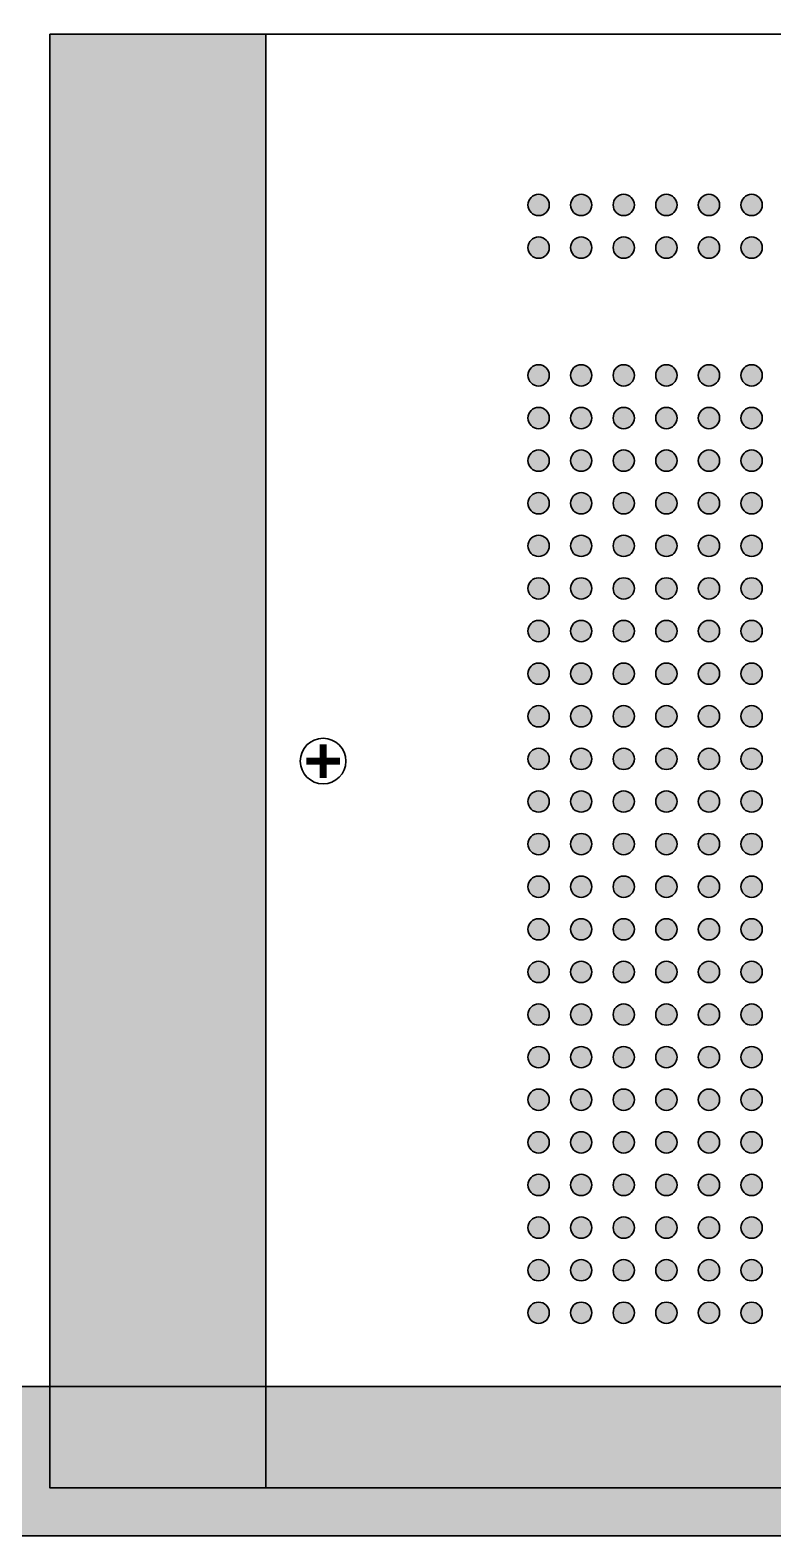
# Paper-space layout '14. УППВ' of a CAD drawing. Header units: millimetres. Extents: x 0 to 2670, y -76 to 297.
# Drawn here: x 43.33 to 64.26, y 82.08 to 124.49 of the extents above; entities that cross this region are included whole.
import ezdxf

# ---------------------------------------------------------------- set-up
doc = ezdxf.new("R2010")
doc.units = ezdxf.units.MM

# ---------------------------------------------------------------- blocks, each defined once
blk = doc.blocks.new('A$C05496271')
at = {"lineweight": 25}
h = blk.add_hatch(color=251, dxfattribs=at)
h.set_gradient(color1=(62, 64, 59), color2=(90, 93, 86), tint=0.46, name='INVHEMISPHERICAL')
h.paths.add_polyline_path([(0, 700), (650, 700), (650, 0), (0, 0)])
h.paths.add_polyline_path([(21.05, 678.95), (628.95, 678.95), (628.95, 21.05), (21.05, 21.05)], flags=16)
at = {"lineweight": 30}
h = blk.add_hatch(color=251, dxfattribs=at)
h.dxf.hatch_style = 1
h.paths.add_polyline_path([(90.44, 6.76), (120.87, 6.76), (120.87, 211.44), (90.44, 211.44)])
h = blk.add_hatch(color=256, dxfattribs=at)
h.dxf.hatch_style = 1
edge = h.paths.add_edge_path()
edge.add_arc((159.27, 187.41), 1.5, 0, 360)
h = blk.add_hatch(color=256, dxfattribs=at)
h.dxf.hatch_style = 1
edge = h.paths.add_edge_path()
edge.add_arc((165.27, 187.41), 1.5, 0, 360)
h = blk.add_hatch(color=256, dxfattribs=at)
h.dxf.hatch_style = 1
edge = h.paths.add_edge_path()
edge.add_arc((171.27, 187.41), 1.5, 0, 360)
h = blk.add_hatch(color=256, dxfattribs=at)
h.dxf.hatch_style = 1
edge = h.paths.add_edge_path()
edge.add_arc((177.27, 187.41), 1.5, 0, 360)
h = blk.add_hatch(color=256, dxfattribs=at)
h.dxf.hatch_style = 1
edge = h.paths.add_edge_path()
edge.add_arc((183.27, 187.41), 1.5, 0, 360)
h = blk.add_hatch(color=256, dxfattribs=at)
h.dxf.hatch_style = 1
edge = h.paths.add_edge_path()
edge.add_arc((189.27, 187.41), 1.5, 0, 360)
h = blk.add_hatch(color=256, dxfattribs=at)
h.dxf.hatch_style = 1
edge = h.paths.add_edge_path()
edge.add_arc((159.27, 181.41), 1.5, 0, 360)
h = blk.add_hatch(color=256, dxfattribs=at)
h.dxf.hatch_style = 1
edge = h.paths.add_edge_path()
edge.add_arc((165.27, 181.41), 1.5, 0, 360)
h = blk.add_hatch(color=256, dxfattribs=at)
h.dxf.hatch_style = 1
edge = h.paths.add_edge_path()
edge.add_arc((171.27, 181.41), 1.5, 0, 360)
h = blk.add_hatch(color=256, dxfattribs=at)
h.dxf.hatch_style = 1
edge = h.paths.add_edge_path()
edge.add_arc((177.27, 181.41), 1.5, 0, 360)
h = blk.add_hatch(color=256, dxfattribs=at)
h.dxf.hatch_style = 1
edge = h.paths.add_edge_path()
edge.add_arc((183.27, 181.41), 1.5, 0, 360)
h = blk.add_hatch(color=256, dxfattribs=at)
h.dxf.hatch_style = 1
edge = h.paths.add_edge_path()
edge.add_arc((189.27, 181.41), 1.5, 0, 360)
h = blk.add_hatch(color=256, dxfattribs=at)
h.dxf.hatch_style = 1
edge = h.paths.add_edge_path()
edge.add_arc((159.27, 163.41), 1.5, 0, 360)
h = blk.add_hatch(color=256, dxfattribs=at)
h.dxf.hatch_style = 1
edge = h.paths.add_edge_path()
edge.add_arc((165.27, 163.41), 1.5, 0, 360)
h = blk.add_hatch(color=256, dxfattribs=at)
h.dxf.hatch_style = 1
edge = h.paths.add_edge_path()
edge.add_arc((171.27, 163.41), 1.5, 0, 360)
h = blk.add_hatch(color=256, dxfattribs=at)
h.dxf.hatch_style = 1
edge = h.paths.add_edge_path()
edge.add_arc((177.27, 163.41), 1.5, 0, 360)
h = blk.add_hatch(color=256, dxfattribs=at)
h.dxf.hatch_style = 1
edge = h.paths.add_edge_path()
edge.add_arc((183.27, 163.41), 1.5, 0, 360)
h = blk.add_hatch(color=256, dxfattribs=at)
h.dxf.hatch_style = 1
edge = h.paths.add_edge_path()
edge.add_arc((189.27, 163.41), 1.5, 0, 360)
h = blk.add_hatch(color=256, dxfattribs=at)
h.dxf.hatch_style = 1
edge = h.paths.add_edge_path()
edge.add_arc((159.27, 157.41), 1.5, 0, 360)
h = blk.add_hatch(color=256, dxfattribs=at)
h.dxf.hatch_style = 1
edge = h.paths.add_edge_path()
edge.add_arc((165.27, 157.41), 1.5, 0, 360)
h = blk.add_hatch(color=256, dxfattribs=at)
h.dxf.hatch_style = 1
edge = h.paths.add_edge_path()
edge.add_arc((171.27, 157.41), 1.5, 0, 360)
h = blk.add_hatch(color=256, dxfattribs=at)
h.dxf.hatch_style = 1
edge = h.paths.add_edge_path()
edge.add_arc((177.27, 157.41), 1.5, 0, 360)
h = blk.add_hatch(color=256, dxfattribs=at)
h.dxf.hatch_style = 1
edge = h.paths.add_edge_path()
edge.add_arc((183.27, 157.41), 1.5, 0, 360)
h = blk.add_hatch(color=256, dxfattribs=at)
h.dxf.hatch_style = 1
edge = h.paths.add_edge_path()
edge.add_arc((189.27, 157.41), 1.5, 0, 360)
h = blk.add_hatch(color=256, dxfattribs=at)
h.dxf.hatch_style = 1
edge = h.paths.add_edge_path()
edge.add_arc((159.27, 151.41), 1.5, 0, 360)
h = blk.add_hatch(color=256, dxfattribs=at)
h.dxf.hatch_style = 1
edge = h.paths.add_edge_path()
edge.add_arc((165.27, 151.41), 1.5, 0, 360)
h = blk.add_hatch(color=256, dxfattribs=at)
h.dxf.hatch_style = 1
edge = h.paths.add_edge_path()
edge.add_arc((171.27, 151.41), 1.5, 0, 360)
h = blk.add_hatch(color=256, dxfattribs=at)
h.dxf.hatch_style = 1
edge = h.paths.add_edge_path()
edge.add_arc((177.27, 151.41), 1.5, 0, 360)
h = blk.add_hatch(color=256, dxfattribs=at)
h.dxf.hatch_style = 1
edge = h.paths.add_edge_path()
edge.add_arc((183.27, 151.41), 1.5, 0, 360)
h = blk.add_hatch(color=256, dxfattribs=at)
h.dxf.hatch_style = 1
edge = h.paths.add_edge_path()
edge.add_arc((189.27, 151.41), 1.5, 0, 360)
h = blk.add_hatch(color=256, dxfattribs=at)
h.dxf.hatch_style = 1
edge = h.paths.add_edge_path()
edge.add_arc((159.27, 145.41), 1.5, 0, 360)
h = blk.add_hatch(color=256, dxfattribs=at)
h.dxf.hatch_style = 1
edge = h.paths.add_edge_path()
edge.add_arc((165.27, 145.41), 1.5, 0, 360)
h = blk.add_hatch(color=256, dxfattribs=at)
h.dxf.hatch_style = 1
edge = h.paths.add_edge_path()
edge.add_arc((171.27, 145.41), 1.5, 0, 360)
h = blk.add_hatch(color=256, dxfattribs=at)
h.dxf.hatch_style = 1
edge = h.paths.add_edge_path()
edge.add_arc((177.27, 145.41), 1.5, 0, 360)
h = blk.add_hatch(color=256, dxfattribs=at)
h.dxf.hatch_style = 1
edge = h.paths.add_edge_path()
edge.add_arc((183.27, 145.41), 1.5, 0, 360)
h = blk.add_hatch(color=256, dxfattribs=at)
h.dxf.hatch_style = 1
edge = h.paths.add_edge_path()
edge.add_arc((189.27, 145.41), 1.5, 0, 360)
h = blk.add_hatch(color=256, dxfattribs=at)
h.dxf.hatch_style = 1
edge = h.paths.add_edge_path()
edge.add_arc((159.27, 139.41), 1.5, 0, 360)
h = blk.add_hatch(color=256, dxfattribs=at)
h.dxf.hatch_style = 1
edge = h.paths.add_edge_path()
edge.add_arc((165.27, 139.41), 1.5, 0, 360)
h = blk.add_hatch(color=256, dxfattribs=at)
h.dxf.hatch_style = 1
edge = h.paths.add_edge_path()
edge.add_arc((171.27, 139.41), 1.5, 0, 360)
h = blk.add_hatch(color=256, dxfattribs=at)
h.dxf.hatch_style = 1
edge = h.paths.add_edge_path()
edge.add_arc((177.27, 139.41), 1.5, 0, 360)
h = blk.add_hatch(color=256, dxfattribs=at)
h.dxf.hatch_style = 1
edge = h.paths.add_edge_path()
edge.add_arc((183.27, 139.41), 1.5, 0, 360)
h = blk.add_hatch(color=256, dxfattribs=at)
h.dxf.hatch_style = 1
edge = h.paths.add_edge_path()
edge.add_arc((189.27, 139.41), 1.5, 0, 360)
h = blk.add_hatch(color=256, dxfattribs=at)
h.dxf.hatch_style = 1
edge = h.paths.add_edge_path()
edge.add_arc((159.27, 133.41), 1.5, 0, 360)
h = blk.add_hatch(color=256, dxfattribs=at)
h.dxf.hatch_style = 1
edge = h.paths.add_edge_path()
edge.add_arc((165.27, 133.41), 1.5, 0, 360)
h = blk.add_hatch(color=256, dxfattribs=at)
h.dxf.hatch_style = 1
edge = h.paths.add_edge_path()
edge.add_arc((171.27, 133.41), 1.5, 0, 360)
h = blk.add_hatch(color=256, dxfattribs=at)
h.dxf.hatch_style = 1
edge = h.paths.add_edge_path()
edge.add_arc((177.27, 133.41), 1.5, 0, 360)
h = blk.add_hatch(color=256, dxfattribs=at)
h.dxf.hatch_style = 1
edge = h.paths.add_edge_path()
edge.add_arc((183.27, 133.41), 1.5, 0, 360)
h = blk.add_hatch(color=256, dxfattribs=at)
h.dxf.hatch_style = 1
edge = h.paths.add_edge_path()
edge.add_arc((189.27, 133.41), 1.5, 0, 360)
h = blk.add_hatch(color=256, dxfattribs=at)
h.dxf.hatch_style = 1
edge = h.paths.add_edge_path()
edge.add_arc((159.27, 127.41), 1.5, 0, 360)
h = blk.add_hatch(color=256, dxfattribs=at)
h.dxf.hatch_style = 1
edge = h.paths.add_edge_path()
edge.add_arc((165.27, 127.41), 1.5, 0, 360)
h = blk.add_hatch(color=256, dxfattribs=at)
h.dxf.hatch_style = 1
edge = h.paths.add_edge_path()
edge.add_arc((171.27, 127.41), 1.5, 0, 360)
h = blk.add_hatch(color=256, dxfattribs=at)
h.dxf.hatch_style = 1
edge = h.paths.add_edge_path()
edge.add_arc((177.27, 127.41), 1.5, 0, 360)
h = blk.add_hatch(color=256, dxfattribs=at)
h.dxf.hatch_style = 1
edge = h.paths.add_edge_path()
edge.add_arc((183.27, 127.41), 1.5, 0, 360)
h = blk.add_hatch(color=256, dxfattribs=at)
h.dxf.hatch_style = 1
edge = h.paths.add_edge_path()
edge.add_arc((189.27, 127.41), 1.5, 0, 360)
h = blk.add_hatch(color=256, dxfattribs=at)
h.dxf.hatch_style = 1
edge = h.paths.add_edge_path()
edge.add_arc((159.27, 121.41), 1.5, 0, 360)
h = blk.add_hatch(color=256, dxfattribs=at)
h.dxf.hatch_style = 1
edge = h.paths.add_edge_path()
edge.add_arc((165.27, 121.41), 1.5, 0, 360)
h = blk.add_hatch(color=256, dxfattribs=at)
h.dxf.hatch_style = 1
edge = h.paths.add_edge_path()
edge.add_arc((171.27, 121.41), 1.5, 0, 360)
h = blk.add_hatch(color=256, dxfattribs=at)
h.dxf.hatch_style = 1
edge = h.paths.add_edge_path()
edge.add_arc((177.27, 121.41), 1.5, 0, 360)
h = blk.add_hatch(color=256, dxfattribs=at)
h.dxf.hatch_style = 1
edge = h.paths.add_edge_path()
edge.add_arc((183.27, 121.41), 1.5, 0, 360)
h = blk.add_hatch(color=256, dxfattribs=at)
h.dxf.hatch_style = 1
edge = h.paths.add_edge_path()
edge.add_arc((189.27, 121.41), 1.5, 0, 360)
h = blk.add_hatch(color=256, dxfattribs=at)
h.dxf.hatch_style = 1
edge = h.paths.add_edge_path()
edge.add_arc((159.27, 115.41), 1.5, 0, 360)
h = blk.add_hatch(color=256, dxfattribs=at)
h.dxf.hatch_style = 1
edge = h.paths.add_edge_path()
edge.add_arc((165.27, 115.41), 1.5, 0, 360)
h = blk.add_hatch(color=256, dxfattribs=at)
h.dxf.hatch_style = 1
edge = h.paths.add_edge_path()
edge.add_arc((171.27, 115.41), 1.5, 0, 360)
h = blk.add_hatch(color=256, dxfattribs=at)
h.dxf.hatch_style = 1
edge = h.paths.add_edge_path()
edge.add_arc((177.27, 115.41), 1.5, 0, 360)
h = blk.add_hatch(color=256, dxfattribs=at)
h.dxf.hatch_style = 1
edge = h.paths.add_edge_path()
edge.add_arc((183.27, 115.41), 1.5, 0, 360)
h = blk.add_hatch(color=256, dxfattribs=at)
h.dxf.hatch_style = 1
edge = h.paths.add_edge_path()
edge.add_arc((189.27, 115.41), 1.5, 0, 360)
h = blk.add_hatch(color=256, dxfattribs=at)
h.dxf.hatch_style = 1
edge = h.paths.add_edge_path()
edge.add_arc((159.27, 109.41), 1.5, 0, 360)
h = blk.add_hatch(color=256, dxfattribs=at)
h.dxf.hatch_style = 1
edge = h.paths.add_edge_path()
edge.add_arc((165.27, 109.41), 1.5, 0, 360)
h = blk.add_hatch(color=256, dxfattribs=at)
h.dxf.hatch_style = 1
edge = h.paths.add_edge_path()
edge.add_arc((171.27, 109.41), 1.5, 0, 360)
h = blk.add_hatch(color=256, dxfattribs=at)
h.dxf.hatch_style = 1
edge = h.paths.add_edge_path()
edge.add_arc((177.27, 109.41), 1.5, 0, 360)
h = blk.add_hatch(color=256, dxfattribs=at)
h.dxf.hatch_style = 1
edge = h.paths.add_edge_path()
edge.add_arc((183.27, 109.41), 1.5, 0, 360)
h = blk.add_hatch(color=256, dxfattribs=at)
h.dxf.hatch_style = 1
edge = h.paths.add_edge_path()
edge.add_arc((189.27, 109.41), 1.5, 0, 360)
h = blk.add_hatch(color=256, dxfattribs=at)
h.dxf.hatch_style = 1
edge = h.paths.add_edge_path()
edge.add_arc((159.27, 103.41), 1.5, 0, 360)
h = blk.add_hatch(color=256, dxfattribs=at)
h.dxf.hatch_style = 1
edge = h.paths.add_edge_path()
edge.add_arc((165.27, 103.41), 1.5, 0, 360)
h = blk.add_hatch(color=256, dxfattribs=at)
h.dxf.hatch_style = 1
edge = h.paths.add_edge_path()
edge.add_arc((171.27, 103.41), 1.5, 0, 360)
h = blk.add_hatch(color=256, dxfattribs=at)
h.dxf.hatch_style = 1
edge = h.paths.add_edge_path()
edge.add_arc((177.27, 103.41), 1.5, 0, 360)
h = blk.add_hatch(color=256, dxfattribs=at)
h.dxf.hatch_style = 1
edge = h.paths.add_edge_path()
edge.add_arc((183.27, 103.41), 1.5, 0, 360)
h = blk.add_hatch(color=256, dxfattribs=at)
h.dxf.hatch_style = 1
edge = h.paths.add_edge_path()
edge.add_arc((189.27, 103.41), 1.5, 0, 360)
h = blk.add_hatch(color=256, dxfattribs=at)
h.dxf.hatch_style = 1
edge = h.paths.add_edge_path()
edge.add_arc((159.27, 97.41), 1.5, 0, 360)
h = blk.add_hatch(color=256, dxfattribs=at)
h.dxf.hatch_style = 1
edge = h.paths.add_edge_path()
edge.add_arc((165.27, 97.41), 1.5, 0, 360)
h = blk.add_hatch(color=256, dxfattribs=at)
h.dxf.hatch_style = 1
edge = h.paths.add_edge_path()
edge.add_arc((171.27, 97.41), 1.5, 0, 360)
h = blk.add_hatch(color=256, dxfattribs=at)
h.dxf.hatch_style = 1
edge = h.paths.add_edge_path()
edge.add_arc((177.27, 97.41), 1.5, 0, 360)
h = blk.add_hatch(color=256, dxfattribs=at)
h.dxf.hatch_style = 1
edge = h.paths.add_edge_path()
edge.add_arc((183.27, 97.41), 1.5, 0, 360)
h = blk.add_hatch(color=256, dxfattribs=at)
h.dxf.hatch_style = 1
edge = h.paths.add_edge_path()
edge.add_arc((189.27, 97.41), 1.5, 0, 360)
h = blk.add_hatch(color=256, dxfattribs=at)
h.dxf.hatch_style = 1
edge = h.paths.add_edge_path()
edge.add_arc((159.27, 91.41), 1.5, 0, 360)
h = blk.add_hatch(color=256, dxfattribs=at)
h.dxf.hatch_style = 1
edge = h.paths.add_edge_path()
edge.add_arc((165.27, 91.41), 1.5, 0, 360)
h = blk.add_hatch(color=256, dxfattribs=at)
h.dxf.hatch_style = 1
edge = h.paths.add_edge_path()
edge.add_arc((171.27, 91.41), 1.5, 0, 360)
h = blk.add_hatch(color=256, dxfattribs=at)
h.dxf.hatch_style = 1
edge = h.paths.add_edge_path()
edge.add_arc((177.27, 91.41), 1.5, 0, 360)
h = blk.add_hatch(color=256, dxfattribs=at)
h.dxf.hatch_style = 1
edge = h.paths.add_edge_path()
edge.add_arc((183.27, 91.41), 1.5, 0, 360)
h = blk.add_hatch(color=256, dxfattribs=at)
h.dxf.hatch_style = 1
edge = h.paths.add_edge_path()
edge.add_arc((189.27, 91.41), 1.5, 0, 360)
h = blk.add_hatch(color=256, dxfattribs=at)
h.dxf.hatch_style = 1
edge = h.paths.add_edge_path()
edge.add_arc((159.27, 85.41), 1.5, 0, 360)
h = blk.add_hatch(color=256, dxfattribs=at)
h.dxf.hatch_style = 1
edge = h.paths.add_edge_path()
edge.add_arc((165.27, 85.41), 1.5, 0, 360)
h = blk.add_hatch(color=256, dxfattribs=at)
h.dxf.hatch_style = 1
edge = h.paths.add_edge_path()
edge.add_arc((171.27, 85.41), 1.5, 0, 360)
h = blk.add_hatch(color=256, dxfattribs=at)
h.dxf.hatch_style = 1
edge = h.paths.add_edge_path()
edge.add_arc((177.27, 85.41), 1.5, 0, 360)
h = blk.add_hatch(color=256, dxfattribs=at)
h.dxf.hatch_style = 1
edge = h.paths.add_edge_path()
edge.add_arc((183.27, 85.41), 1.5, 0, 360)
h = blk.add_hatch(color=256, dxfattribs=at)
h.dxf.hatch_style = 1
edge = h.paths.add_edge_path()
edge.add_arc((189.27, 85.41), 1.5, 0, 360)
h = blk.add_hatch(color=256, dxfattribs=at)
h.dxf.hatch_style = 1
edge = h.paths.add_edge_path()
edge.add_arc((159.27, 79.41), 1.5, 0, 360)
h = blk.add_hatch(color=256, dxfattribs=at)
h.dxf.hatch_style = 1
edge = h.paths.add_edge_path()
edge.add_arc((165.27, 79.41), 1.5, 0, 360)
h = blk.add_hatch(color=256, dxfattribs=at)
h.dxf.hatch_style = 1
edge = h.paths.add_edge_path()
edge.add_arc((171.27, 79.41), 1.5, 0, 360)
h = blk.add_hatch(color=256, dxfattribs=at)
h.dxf.hatch_style = 1
edge = h.paths.add_edge_path()
edge.add_arc((177.27, 79.41), 1.5, 0, 360)
h = blk.add_hatch(color=256, dxfattribs=at)
h.dxf.hatch_style = 1
edge = h.paths.add_edge_path()
edge.add_arc((183.27, 79.41), 1.5, 0, 360)
h = blk.add_hatch(color=256, dxfattribs=at)
h.dxf.hatch_style = 1
edge = h.paths.add_edge_path()
edge.add_arc((189.27, 79.41), 1.5, 0, 360)
h = blk.add_hatch(color=256, dxfattribs=at)
h.dxf.hatch_style = 1
edge = h.paths.add_edge_path()
edge.add_arc((159.27, 73.41), 1.5, 0, 360)
h = blk.add_hatch(color=256, dxfattribs=at)
h.dxf.hatch_style = 1
edge = h.paths.add_edge_path()
edge.add_arc((165.27, 73.41), 1.5, 0, 360)
h = blk.add_hatch(color=256, dxfattribs=at)
h.dxf.hatch_style = 1
edge = h.paths.add_edge_path()
edge.add_arc((171.27, 73.41), 1.5, 0, 360)
h = blk.add_hatch(color=256, dxfattribs=at)
h.dxf.hatch_style = 1
edge = h.paths.add_edge_path()
edge.add_arc((177.27, 73.41), 1.5, 0, 360)
h = blk.add_hatch(color=256, dxfattribs=at)
h.dxf.hatch_style = 1
edge = h.paths.add_edge_path()
edge.add_arc((183.27, 73.41), 1.5, 0, 360)
h = blk.add_hatch(color=256, dxfattribs=at)
h.dxf.hatch_style = 1
edge = h.paths.add_edge_path()
edge.add_arc((189.27, 73.41), 1.5, 0, 360)
h = blk.add_hatch(color=256, dxfattribs=at)
h.dxf.hatch_style = 1
edge = h.paths.add_edge_path()
edge.add_arc((159.27, 67.41), 1.5, 0, 360)
h = blk.add_hatch(color=256, dxfattribs=at)
h.dxf.hatch_style = 1
edge = h.paths.add_edge_path()
edge.add_arc((165.27, 67.41), 1.5, 0, 360)
h = blk.add_hatch(color=256, dxfattribs=at)
h.dxf.hatch_style = 1
edge = h.paths.add_edge_path()
edge.add_arc((171.27, 67.41), 1.5, 0, 360)
h = blk.add_hatch(color=256, dxfattribs=at)
h.dxf.hatch_style = 1
edge = h.paths.add_edge_path()
edge.add_arc((177.27, 67.41), 1.5, 0, 360)
h = blk.add_hatch(color=256, dxfattribs=at)
h.dxf.hatch_style = 1
edge = h.paths.add_edge_path()
edge.add_arc((183.27, 67.41), 1.5, 0, 360)
h = blk.add_hatch(color=256, dxfattribs=at)
h.dxf.hatch_style = 1
edge = h.paths.add_edge_path()
edge.add_arc((189.27, 67.41), 1.5, 0, 360)
h = blk.add_hatch(color=256, dxfattribs=at)
h.dxf.hatch_style = 1
edge = h.paths.add_edge_path()
edge.add_arc((159.27, 61.41), 1.5, 0, 360)
h = blk.add_hatch(color=256, dxfattribs=at)
h.dxf.hatch_style = 1
edge = h.paths.add_edge_path()
edge.add_arc((165.27, 61.41), 1.5, 0, 360)
h = blk.add_hatch(color=256, dxfattribs=at)
h.dxf.hatch_style = 1
edge = h.paths.add_edge_path()
edge.add_arc((171.27, 61.41), 1.5, 0, 360)
h = blk.add_hatch(color=256, dxfattribs=at)
h.dxf.hatch_style = 1
edge = h.paths.add_edge_path()
edge.add_arc((177.27, 61.41), 1.5, 0, 360)
h = blk.add_hatch(color=256, dxfattribs=at)
h.dxf.hatch_style = 1
edge = h.paths.add_edge_path()
edge.add_arc((183.27, 61.41), 1.5, 0, 360)
h = blk.add_hatch(color=256, dxfattribs=at)
h.dxf.hatch_style = 1
edge = h.paths.add_edge_path()
edge.add_arc((189.27, 61.41), 1.5, 0, 360)
h = blk.add_hatch(color=256, dxfattribs=at)
h.dxf.hatch_style = 1
edge = h.paths.add_edge_path()
edge.add_arc((159.27, 55.41), 1.5, 0, 360)
h = blk.add_hatch(color=256, dxfattribs=at)
h.dxf.hatch_style = 1
edge = h.paths.add_edge_path()
edge.add_arc((165.27, 55.41), 1.5, 0, 360)
h = blk.add_hatch(color=256, dxfattribs=at)
h.dxf.hatch_style = 1
edge = h.paths.add_edge_path()
edge.add_arc((171.27, 55.41), 1.5, 0, 360)
h = blk.add_hatch(color=256, dxfattribs=at)
h.dxf.hatch_style = 1
edge = h.paths.add_edge_path()
edge.add_arc((177.27, 55.41), 1.5, 0, 360)
h = blk.add_hatch(color=256, dxfattribs=at)
h.dxf.hatch_style = 1
edge = h.paths.add_edge_path()
edge.add_arc((183.27, 55.41), 1.5, 0, 360)
h = blk.add_hatch(color=256, dxfattribs=at)
h.dxf.hatch_style = 1
edge = h.paths.add_edge_path()
edge.add_arc((189.27, 55.41), 1.5, 0, 360)
h = blk.add_hatch(color=256, dxfattribs=at)
h.dxf.hatch_style = 1
edge = h.paths.add_edge_path()
edge.add_arc((159.27, 49.41), 1.5, 0, 360)
h = blk.add_hatch(color=256, dxfattribs=at)
h.dxf.hatch_style = 1
edge = h.paths.add_edge_path()
edge.add_arc((165.27, 49.41), 1.5, 0, 360)
h = blk.add_hatch(color=256, dxfattribs=at)
h.dxf.hatch_style = 1
edge = h.paths.add_edge_path()
edge.add_arc((171.27, 49.41), 1.5, 0, 360)
h = blk.add_hatch(color=256, dxfattribs=at)
h.dxf.hatch_style = 1
edge = h.paths.add_edge_path()
edge.add_arc((177.27, 49.41), 1.5, 0, 360)
h = blk.add_hatch(color=256, dxfattribs=at)
h.dxf.hatch_style = 1
edge = h.paths.add_edge_path()
edge.add_arc((183.27, 49.41), 1.5, 0, 360)
h = blk.add_hatch(color=256, dxfattribs=at)
h.dxf.hatch_style = 1
edge = h.paths.add_edge_path()
edge.add_arc((189.27, 49.41), 1.5, 0, 360)
h = blk.add_hatch(color=256, dxfattribs=at)
h.dxf.hatch_style = 1
edge = h.paths.add_edge_path()
edge.add_arc((159.27, 43.41), 1.5, 0, 360)
h = blk.add_hatch(color=256, dxfattribs=at)
h.dxf.hatch_style = 1
edge = h.paths.add_edge_path()
edge.add_arc((165.27, 43.41), 1.5, 0, 360)
h = blk.add_hatch(color=256, dxfattribs=at)
h.dxf.hatch_style = 1
edge = h.paths.add_edge_path()
edge.add_arc((171.27, 43.41), 1.5, 0, 360)
h = blk.add_hatch(color=256, dxfattribs=at)
h.dxf.hatch_style = 1
edge = h.paths.add_edge_path()
edge.add_arc((177.27, 43.41), 1.5, 0, 360)
h = blk.add_hatch(color=256, dxfattribs=at)
h.dxf.hatch_style = 1
edge = h.paths.add_edge_path()
edge.add_arc((183.27, 43.41), 1.5, 0, 360)
h = blk.add_hatch(color=256, dxfattribs=at)
h.dxf.hatch_style = 1
edge = h.paths.add_edge_path()
edge.add_arc((189.27, 43.41), 1.5, 0, 360)
h = blk.add_hatch(color=256, dxfattribs=at)
h.dxf.hatch_style = 1
edge = h.paths.add_edge_path()
edge.add_arc((159.27, 37.41), 1.5, 0, 360)
h = blk.add_hatch(color=256, dxfattribs=at)
h.dxf.hatch_style = 1
edge = h.paths.add_edge_path()
edge.add_arc((165.27, 37.41), 1.5, 0, 360)
h = blk.add_hatch(color=256, dxfattribs=at)
h.dxf.hatch_style = 1
edge = h.paths.add_edge_path()
edge.add_arc((171.27, 37.41), 1.5, 0, 360)
h = blk.add_hatch(color=256, dxfattribs=at)
h.dxf.hatch_style = 1
edge = h.paths.add_edge_path()
edge.add_arc((177.27, 37.41), 1.5, 0, 360)
h = blk.add_hatch(color=256, dxfattribs=at)
h.dxf.hatch_style = 1
edge = h.paths.add_edge_path()
edge.add_arc((183.27, 37.41), 1.5, 0, 360)
h = blk.add_hatch(color=256, dxfattribs=at)
h.dxf.hatch_style = 1
edge = h.paths.add_edge_path()
edge.add_arc((189.27, 37.41), 1.5, 0, 360)
h = blk.add_hatch(color=256, dxfattribs=at)
h.dxf.hatch_style = 1
edge = h.paths.add_edge_path()
edge.add_arc((159.27, 31.41), 1.5, 0, 360)
h = blk.add_hatch(color=256, dxfattribs=at)
h.dxf.hatch_style = 1
edge = h.paths.add_edge_path()
edge.add_arc((165.27, 31.41), 1.5, 0, 360)
h = blk.add_hatch(color=256, dxfattribs=at)
h.dxf.hatch_style = 1
edge = h.paths.add_edge_path()
edge.add_arc((171.27, 31.41), 1.5, 0, 360)
h = blk.add_hatch(color=256, dxfattribs=at)
h.dxf.hatch_style = 1
edge = h.paths.add_edge_path()
edge.add_arc((177.27, 31.41), 1.5, 0, 360)
h = blk.add_hatch(color=256, dxfattribs=at)
h.dxf.hatch_style = 1
edge = h.paths.add_edge_path()
edge.add_arc((183.27, 31.41), 1.5, 0, 360)
h = blk.add_hatch(color=256, dxfattribs=at)
h.dxf.hatch_style = 1
edge = h.paths.add_edge_path()
edge.add_arc((189.27, 31.41), 1.5, 0, 360)
for points in [[(0, 700), (650, 700), (650, 0), (0, 0)], [(21.05, 678.95), (628.95, 678.95), (628.95, 21.05), (21.05, 21.05)], [(90.44, 211.44), (120.87, 211.44), (120.87, 6.76), (90.44, 6.76)], [(120.87, 6.76), (471.17, 6.76), (471.17, 211.44), (120.87, 211.44)]]:
    blk.add_lwpolyline(points, close=True, dxfattribs=at)
at = {"lineweight": 30, "const_width": 1}
for points in [[(128.92, 106.74), (128.92, 111.47)], [(126.56, 109.1), (131.29, 109.1)]]:
    blk.add_lwpolyline(points, dxfattribs=at)
at = {"lineweight": 30}
for centre, radius in [((159.27, 187.41), 1.5), ((165.27, 187.41), 1.5), ((171.27, 187.41), 1.5), ((177.27, 187.41), 1.5), ((183.27, 187.41), 1.5), ((189.27, 187.41), 1.5), ((159.27, 181.41), 1.5), ((165.27, 181.41), 1.5), ((171.27, 181.41), 1.5), ((177.27, 181.41), 1.5), ((183.27, 181.41), 1.5), ((189.27, 181.41), 1.5), ((159.27, 163.41), 1.5), ((165.27, 163.41), 1.5), ((171.27, 163.41), 1.5), ((177.27, 163.41), 1.5), ((183.27, 163.41), 1.5), ((189.27, 163.41), 1.5), ((159.27, 157.41), 1.5), ((165.27, 157.41), 1.5), ((171.27, 157.41), 1.5), ((177.27, 157.41), 1.5), ((183.27, 157.41), 1.5), ((189.27, 157.41), 1.5), ((159.27, 151.41), 1.5), ((165.27, 151.41), 1.5), ((171.27, 151.41), 1.5), ((177.27, 151.41), 1.5), ((183.27, 151.41), 1.5), ((189.27, 151.41), 1.5), ((159.27, 145.41), 1.5), ((165.27, 145.41), 1.5), ((171.27, 145.41), 1.5), ((177.27, 145.41), 1.5), ((183.27, 145.41), 1.5), ((189.27, 145.41), 1.5), ((159.27, 139.41), 1.5), ((165.27, 139.41), 1.5), ((171.27, 139.41), 1.5), ((177.27, 139.41), 1.5), ((183.27, 139.41), 1.5), ((189.27, 139.41), 1.5), ((159.27, 133.41), 1.5), ((165.27, 133.41), 1.5), ((171.27, 133.41), 1.5), ((177.27, 133.41), 1.5), ((183.27, 133.41), 1.5), ((189.27, 133.41), 1.5), ((159.27, 127.41), 1.5), ((165.27, 127.41), 1.5), ((171.27, 127.41), 1.5), ((177.27, 127.41), 1.5), ((183.27, 127.41), 1.5), ((189.27, 127.41), 1.5), ((159.27, 121.41), 1.5), ((165.27, 121.41), 1.5), ((171.27, 121.41), 1.5), ((177.27, 121.41), 1.5), ((183.27, 121.41), 1.5), ((189.27, 121.41), 1.5), ((159.27, 115.41), 1.5), ((165.27, 115.41), 1.5), ((171.27, 115.41), 1.5), ((177.27, 115.41), 1.5), ((183.27, 115.41), 1.5), ((189.27, 115.41), 1.5), ((128.92, 109.1), 3.21), ((159.27, 109.41), 1.5), ((165.27, 109.41), 1.5), ((171.27, 109.41), 1.5), ((177.27, 109.41), 1.5), ((183.27, 109.41), 1.5), ((189.27, 109.41), 1.5), ((159.27, 103.41), 1.5), ((165.27, 103.41), 1.5), ((171.27, 103.41), 1.5), ((177.27, 103.41), 1.5), ((183.27, 103.41), 1.5), ((189.27, 103.41), 1.5), ((159.27, 97.41), 1.5), ((165.27, 97.41), 1.5), ((171.27, 97.41), 1.5), ((177.27, 97.41), 1.5), ((183.27, 97.41), 1.5), ((189.27, 97.41), 1.5), ((159.27, 91.41), 1.5), ((165.27, 91.41), 1.5), ((171.27, 91.41), 1.5), ((177.27, 91.41), 1.5), ((183.27, 91.41), 1.5), ((189.27, 91.41), 1.5), ((159.27, 85.41), 1.5), ((165.27, 85.41), 1.5), ((171.27, 85.41), 1.5), ((177.27, 85.41), 1.5), ((183.27, 85.41), 1.5), ((189.27, 85.41), 1.5), ((159.27, 79.41), 1.5), ((165.27, 79.41), 1.5), ((171.27, 79.41), 1.5), ((177.27, 79.41), 1.5), ((183.27, 79.41), 1.5), ((189.27, 79.41), 1.5), ((159.27, 73.41), 1.5), ((165.27, 73.41), 1.5), ((171.27, 73.41), 1.5), ((177.27, 73.41), 1.5), ((183.27, 73.41), 1.5), ((189.27, 73.41), 1.5), ((159.27, 67.41), 1.5), ((165.27, 67.41), 1.5), ((171.27, 67.41), 1.5), ((177.27, 67.41), 1.5), ((183.27, 67.41), 1.5), ((189.27, 67.41), 1.5), ((159.27, 61.41), 1.5), ((165.27, 61.41), 1.5), ((171.27, 61.41), 1.5), ((177.27, 61.41), 1.5), ((183.27, 61.41), 1.5), ((189.27, 61.41), 1.5), ((159.27, 55.41), 1.5), ((165.27, 55.41), 1.5), ((171.27, 55.41), 1.5), ((177.27, 55.41), 1.5), ((183.27, 55.41), 1.5), ((189.27, 55.41), 1.5), ((159.27, 49.41), 1.5), ((165.27, 49.41), 1.5), ((171.27, 49.41), 1.5), ((177.27, 49.41), 1.5), ((183.27, 49.41), 1.5), ((189.27, 49.41), 1.5), ((159.27, 43.41), 1.5), ((165.27, 43.41), 1.5), ((171.27, 43.41), 1.5), ((177.27, 43.41), 1.5), ((183.27, 43.41), 1.5), ((189.27, 43.41), 1.5), ((159.27, 37.41), 1.5), ((165.27, 37.41), 1.5), ((171.27, 37.41), 1.5), ((177.27, 37.41), 1.5), ((183.27, 37.41), 1.5), ((189.27, 37.41), 1.5), ((159.27, 31.41), 1.5), ((165.27, 31.41), 1.5), ((171.27, 31.41), 1.5), ((177.27, 31.41), 1.5), ((183.27, 31.41), 1.5), ((189.27, 31.41), 1.5)]:
    blk.add_circle(centre, radius, dxfattribs=at)

psp = doc.layouts.new('14. УППВ')

# ---------------------------------------------------------------- block references
at = {"xscale": 0.2, "yscale": 0.2, "zscale": 0.2}
psp.add_blockref('A$C05496271', (25.803, 82.085), dxfattribs=at)

doc.saveas('drawing.dxf')
